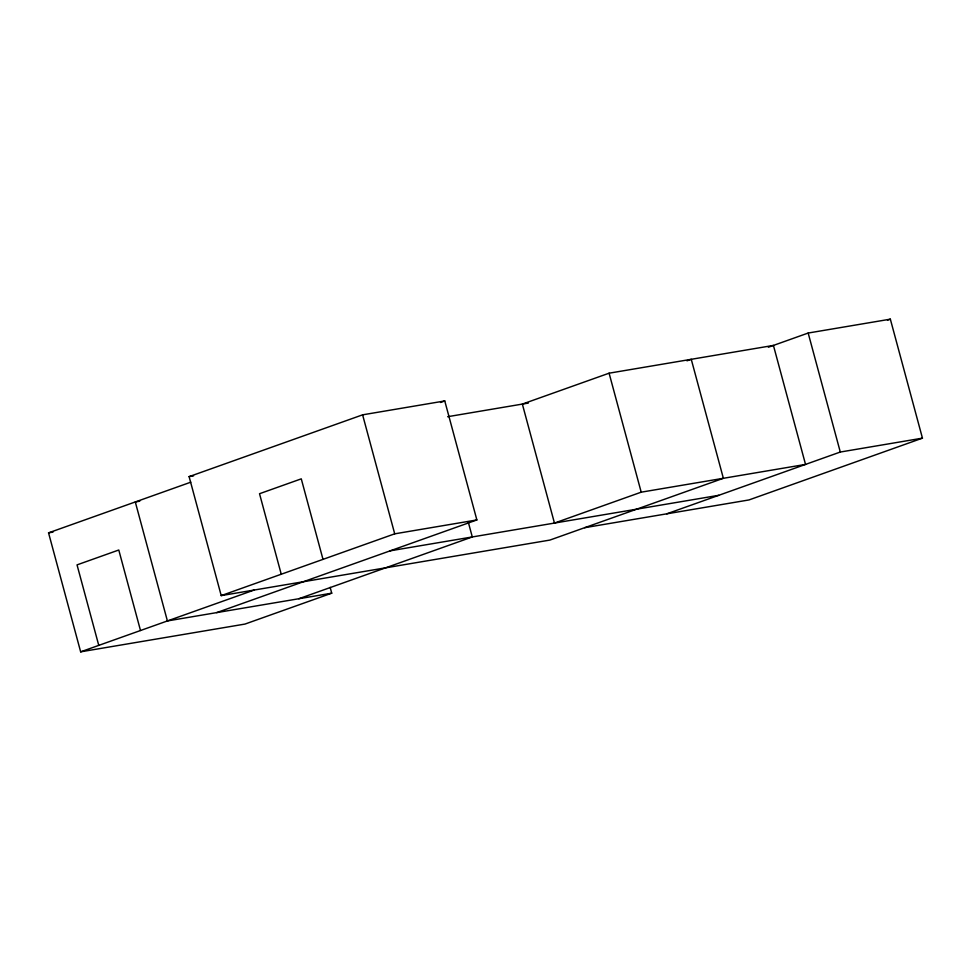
<?xml version="1.0" encoding="UTF-8"?>
<svg xmlns="http://www.w3.org/2000/svg" width="971" height="971" viewBox="0 0 971 971"><rect width="100%" height="100%" fill="white"/><g stroke="black" fill="none" stroke-linecap="round" stroke-linejoin="round"><path stroke-width="1.46" d="M686.995 360.824L691.255 359.306L723.371 478.302L549.877 540.082L221.218 595.611L189.114 476.627L362.608 414.835L444.767 400.95L476.87 519.946L216.642 612.628M330.164 587.37L331.73 593.184L244.983 624.074L80.654 651.832L48.55 532.848L190.753 482.199M440.506 402.48L444.767 400.95M609.096 373.192L522.349 404.082L554.453 523.078L641.2 492.176L805.529 464.417L773.426 345.421L609.096 373.192L641.2 492.176M768.364 347.23L808.175 333.041L890.346 319.168L922.45 438.152L748.969 499.944L584.639 527.702M887.494 320.175L890.346 319.168M221.218 595.611L394.712 533.832L476.87 519.946M80.654 651.832L254.147 590.052M298.813 598.743L472.294 536.951L468.374 522.447M666.798 513.817L840.291 452.037L922.45 438.152M447.655 416.705L528.333 403.074M189.114 476.627L193.593 475.863M139.775 501.194L135.297 501.958L167.4 620.942L331.73 593.184M48.55 532.848L53.029 532.084M390.136 550.836L718.783 495.307M808.175 333.041L840.291 452.037M362.608 414.835L394.712 533.832M323.003 559.369L301.277 478.849L259.524 493.717L281.25 574.237M140.504 630.519L118.778 550.011L77.037 564.879L98.763 645.387"/></g></svg>
